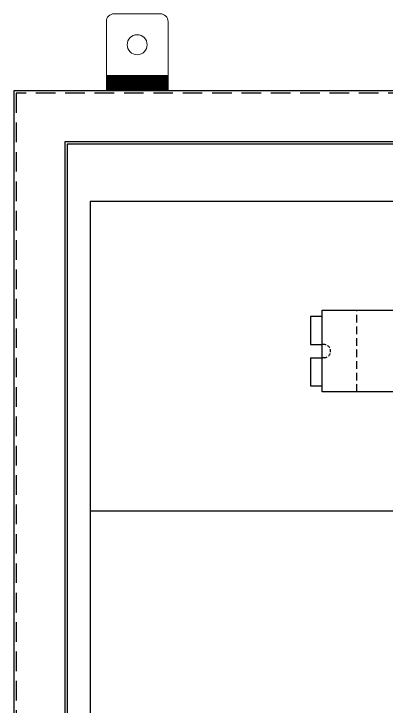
# Model space of a CAD drawing. Header units: millimetres. Extents: x 0 to 4783, y 0 to 3382.
# Drawn here: x 2268.7 to 2510.2, y 2274.7 to 2723.6 of the extents above; entities that cross this region are included whole.
import ezdxf

# ---------------------------------------------------------------- set-up
doc = ezdxf.new("R2010")
doc.units = ezdxf.units.MM
doc.linetypes.add('ASVLTYPE', pattern=[0.75, 0.5, -0.25])
doc.linetypes.add('HIDDENX2', pattern=[19.05, 12.7, -6.35])
doc.layers.add('0 TĂNG CỨNG', color=7, linetype='Continuous', lineweight=15)

# ---------------------------------------------------------------- blocks, each defined once
blk = doc.blocks.new('CML250A-3')
at = {"color": 85, "linetype": 'ASVLTYPE', "ltscale": 10}
for p, q in [((22.5, 0), (22.5, 53)), ((57.5, 0), (57.5, 53))]:
    blk.add_line(p, q, dxfattribs=at)
at = {"color": 85}
for p, q in [((-7.5, 30.75), (0, 30.75)), ((87.5, 30.75), (80, 30.75)), ((-7.5, 22.25), (0, 22.25)), ((87.5, 22.25), (80, 22.25))]:
    blk.add_line(p, q, dxfattribs=at)
at = {"color": 85, "linetype": 'ASVLTYPE', "ltscale": 4}
for p, q in [((1.25, 30.75), (0, 30.75)), ((78.75, 30.75), (80, 30.75)), ((1.25, 22.25), (0, 22.25)), ((78.75, 22.25), (80, 22.25))]:
    blk.add_line(p, q, dxfattribs=at)
at = {"color": 85}
blk.add_lwpolyline([(0, 0), (0, 53), (80, 53), (80, 0)], close=True, dxfattribs=at)
for points in [[(-7.5, 22.25), (-7.5, 4), (0, 4), (0, 49), (-7.5, 49), (-7.5, 30.75)], [(87.5, 22.25), (87.5, 4), (80, 4), (80, 49), (87.5, 49), (87.5, 30.75)]]:
    blk.add_lwpolyline(points, dxfattribs=at)
at = {"color": 85, "linetype": 'ASVLTYPE', "ltscale": 4}
for centre, start, end in [((1.25, 26.5), 270, 90), ((78.75, 26.5), 90, 270)]:
    blk.add_arc(centre, 4.25, start, end, dxfattribs=at)

msp = doc.modelspace()

# ---------------------------------------------------------------- hatches: boundary and pattern name
at = {"layer": '0 TĂNG CỨNG'}
h = msp.add_hatch(dxfattribs=at)
h.set_pattern_fill('JIS_WOOD', color=256, style=0)
h.set_pattern_definition([(135, (190743.15114, -13887.5117), (0.4999999992, 0.4999999992), [])])
h.paths.add_polyline_path([(2368.72, 2683.6), (2328.72, 2683.6), (2328.72, 2673.6), (2368.72, 2673.6)])

# ---------------------------------------------------------------- linework, layer by layer
at = {"color": 7}
for points in [[(2268.72, 1673.6), (2868.72, 1673.6), (2868.72, 2673.6), (2268.72, 2673.6)], [(2301.72, 1706), (2835.72, 1706), (2835.72, 2640.6), (2301.72, 2640.6)]]:
    msp.add_lwpolyline(points, close=True, dxfattribs=at)
at = {"color": 7, "linetype": 'HIDDENX2'}
msp.add_lwpolyline([(2270.22, 1675.1), (2867.22, 1675.1), (2867.22, 2672.1), (2270.22, 2672.1)], close=True, dxfattribs=at)
at = {"color": 3}
for points in [[(2303.22, 1707.5), (2834.22, 1707.5), (2834.22, 2639.1), (2303.22, 2639.1)], [(2318.22, 1739.6), (2819.22, 1739.6), (2819.22, 2602), (2318.22, 2602)]]:
    msp.add_lwpolyline(points, close=True, dxfattribs=at)
at = {"color": 8}
msp.add_lwpolyline([(2318.22, 2236.1), (2819.22, 2236.1), (2819.22, 2401.1), (2318.22, 2401.1)], close=True, dxfattribs=at)
at = {"layer": '0 TĂNG CỨNG'}
msp.add_line((2368.72, 2683.6), (2328.72, 2683.6), dxfattribs=at)
msp.add_lwpolyline([(2368.72, 2673.6), (2328.72, 2673.6), (2328.72, 2718.6, -0.414214), (2333.72, 2723.6), (2363.72, 2723.6, -0.414214), (2368.72, 2718.6)], format="xyb", close=True, dxfattribs=at)
msp.add_lwpolyline([(2368.72, 2683.6), (2328.72, 2683.6), (2328.72, 2673.6), (2368.72, 2673.6)], close=True, dxfattribs=at)
msp.add_circle((2348.72, 2703.6), 6.5, dxfattribs=at)

# ---------------------------------------------------------------- block references
at = {"color": 1}
msp.add_blockref('CML250A-3', (2468.72, 2478.43), dxfattribs=at)

doc.saveas('drawing.dxf')
